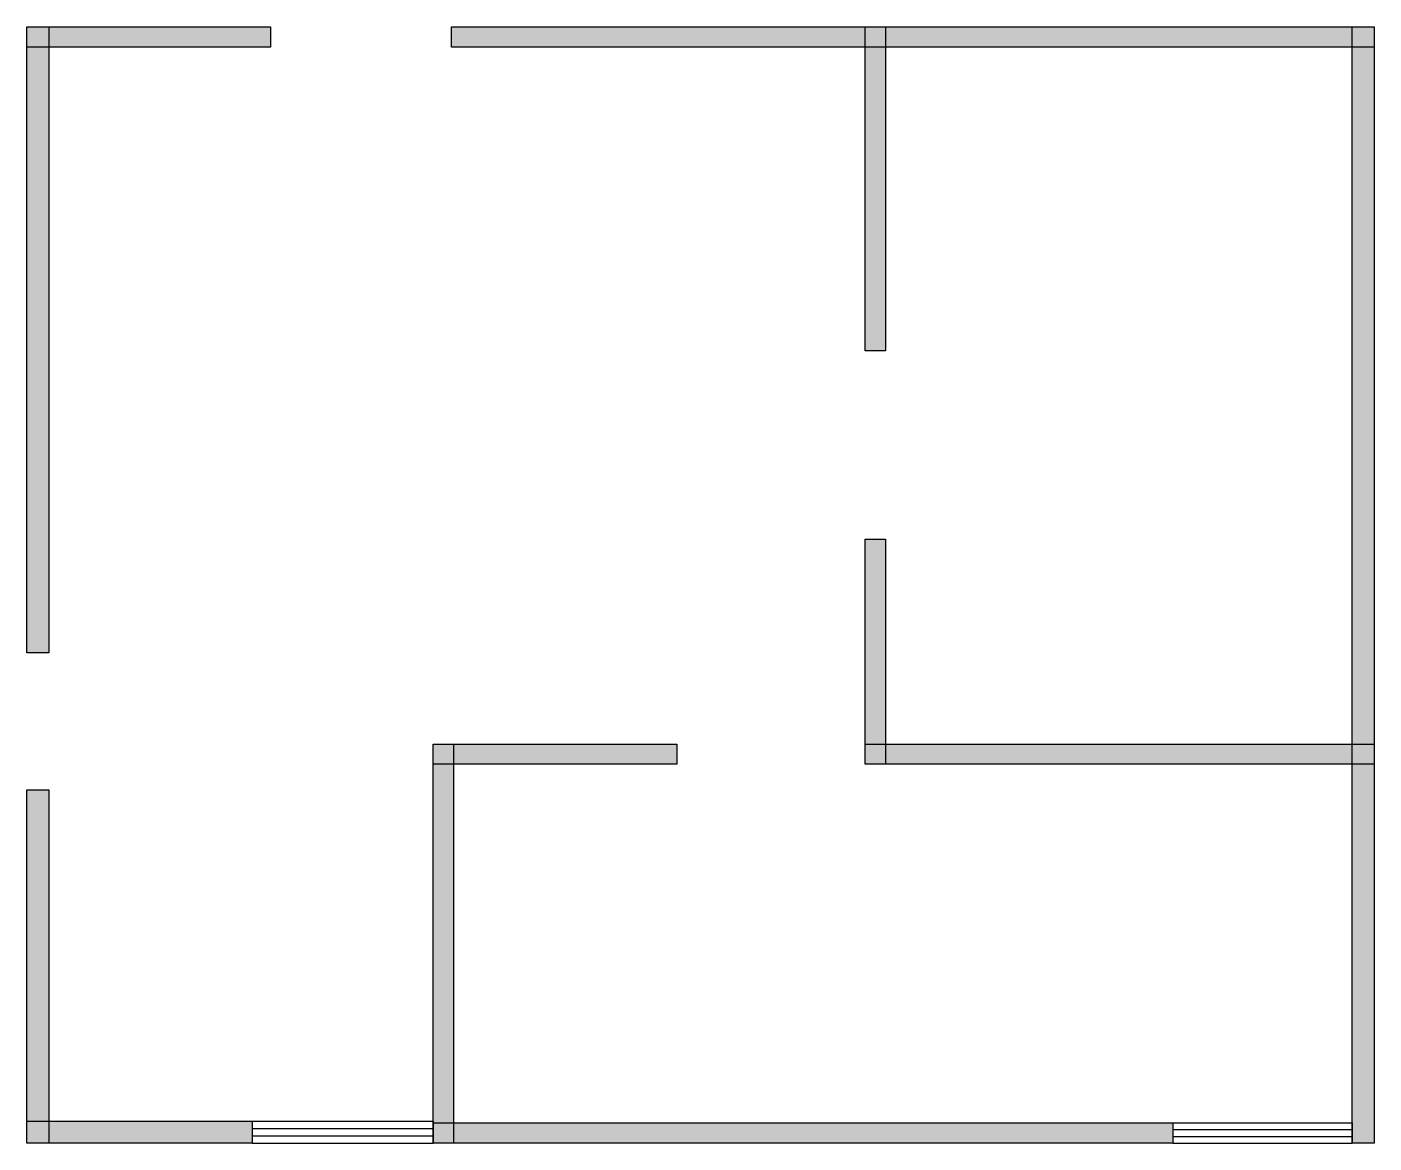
# Model space of a CAD drawing. Header units: centimetres. Extents: x 1 to 921, y 0 to 762.
import ezdxf

# ---------------------------------------------------------------- set-up
doc = ezdxf.new("R2010")
doc.units = ezdxf.units.CM
doc.layers.add('WALL', color=7, linetype='Continuous')
doc.layers.add('WINDOW', color=5, linetype='Continuous')

msp = doc.modelspace()

# ---------------------------------------------------------------- hatches: boundary and pattern name
at = {"layer": 'WALL'}
h = msp.add_hatch(color=256, dxfattribs=at)
h.dxf.hatch_style = 1
h.paths.add_polyline_path([(1.25, 762.5), (167.5, 762.5), (167.5, 748.75), (1.25, 748.75)])
h = msp.add_hatch(color=256, dxfattribs=at)
h.dxf.hatch_style = 1
h.paths.add_polyline_path([(1.25, 762.5), (16.25, 762.5), (16.25, 335), (1.25, 335)])
h = msp.add_hatch(color=256, dxfattribs=at)
h.dxf.hatch_style = 1
h.paths.add_polyline_path([(291.25, 762.5), (921.25, 762.5), (921.25, 748.75), (291.25, 748.75)])
h = msp.add_hatch(color=256, dxfattribs=at)
h.dxf.hatch_style = 1
h.paths.add_polyline_path([(573.75, 762.5), (587.5, 762.5), (587.5, 541.25), (573.75, 541.25)])
h = msp.add_hatch(color=256, dxfattribs=at)
h.dxf.hatch_style = 1
h.paths.add_polyline_path([(906.25, 762.5), (921.25, 762.5), (921.25, 0), (906.25, 0)])
h = msp.add_hatch(color=256, dxfattribs=at)
h.dxf.hatch_style = 1
h.paths.add_polyline_path([(573.75, 412.5), (587.5, 412.5), (587.5, 258.75), (573.75, 258.75)])
h = msp.add_hatch(color=256, dxfattribs=at)
h.dxf.hatch_style = 1
h.paths.add_polyline_path([(278.75, 272.5), (445, 272.5), (445, 258.75), (278.75, 258.75)])
h = msp.add_hatch(color=256, dxfattribs=at)
h.dxf.hatch_style = 1
h.paths.add_polyline_path([(278.75, 272.5), (292.5, 272.5), (292.5, 0), (278.75, 0)])
h = msp.add_hatch(color=256, dxfattribs=at)
h.dxf.hatch_style = 1
h.paths.add_polyline_path([(573.75, 272.5), (921.25, 272.5), (921.25, 258.75), (573.75, 258.75)])
h = msp.add_hatch(color=256, dxfattribs=at)
h.dxf.hatch_style = 1
h.paths.add_polyline_path([(1.25, 241.25), (16.25, 241.25), (16.25, 0), (1.25, 0)])
h = msp.add_hatch(color=256, dxfattribs=at)
h.dxf.hatch_style = 1
h.paths.add_polyline_path([(1.25, 15), (155, 15), (155, 0), (1.25, 0)])
h = msp.add_hatch(color=256, dxfattribs=at)
h.dxf.hatch_style = 1
h.paths.add_polyline_path([(278.75, 13.75), (783.75, 13.75), (783.75, 0), (278.75, 0)])

# ---------------------------------------------------------------- linework, layer by layer
for points in [[(1.25, 762.5), (167.5, 762.5), (167.5, 748.75), (1.25, 748.75)], [(1.25, 762.5), (16.25, 762.5), (16.25, 335), (1.25, 335)], [(291.25, 762.5), (921.25, 762.5), (921.25, 748.75), (291.25, 748.75)], [(573.75, 762.5), (587.5, 762.5), (587.5, 541.25), (573.75, 541.25)], [(906.25, 762.5), (921.25, 762.5), (921.25, 0), (906.25, 0)], [(573.75, 412.5), (587.5, 412.5), (587.5, 258.75), (573.75, 258.75)], [(278.75, 272.5), (445, 272.5), (445, 258.75), (278.75, 258.75)], [(278.75, 272.5), (292.5, 272.5), (292.5, 0), (278.75, 0)], [(573.75, 272.5), (921.25, 272.5), (921.25, 258.75), (573.75, 258.75)], [(1.25, 241.25), (16.25, 241.25), (16.25, 0), (1.25, 0)], [(1.25, 15), (155, 15), (155, 0), (1.25, 0)], [(278.75, 13.75), (783.75, 13.75), (783.75, 0), (278.75, 0)]]:
    msp.add_lwpolyline(points, close=True, dxfattribs=at)
at = {"layer": 'WINDOW'}
for p, q in [((155, 15), (278.75, 15)), ((155, 15), (155, 0)), ((155, 10), (278.75, 10)), ((278.75, 15), (278.75, 0)), ((783.75, 13.75), (906.25, 13.75)), ((783.75, 13.75), (783.75, 0)), ((906.25, 13.75), (906.25, 0)), ((155, 5), (278.75, 5)), ((155, 0), (278.75, 0)), ((783.75, 9.17), (906.25, 9.17)), ((783.75, 4.58), (906.25, 4.58)), ((783.75, 0), (906.25, 0))]:
    msp.add_line(p, q, dxfattribs=at)

doc.saveas('drawing.dxf')
